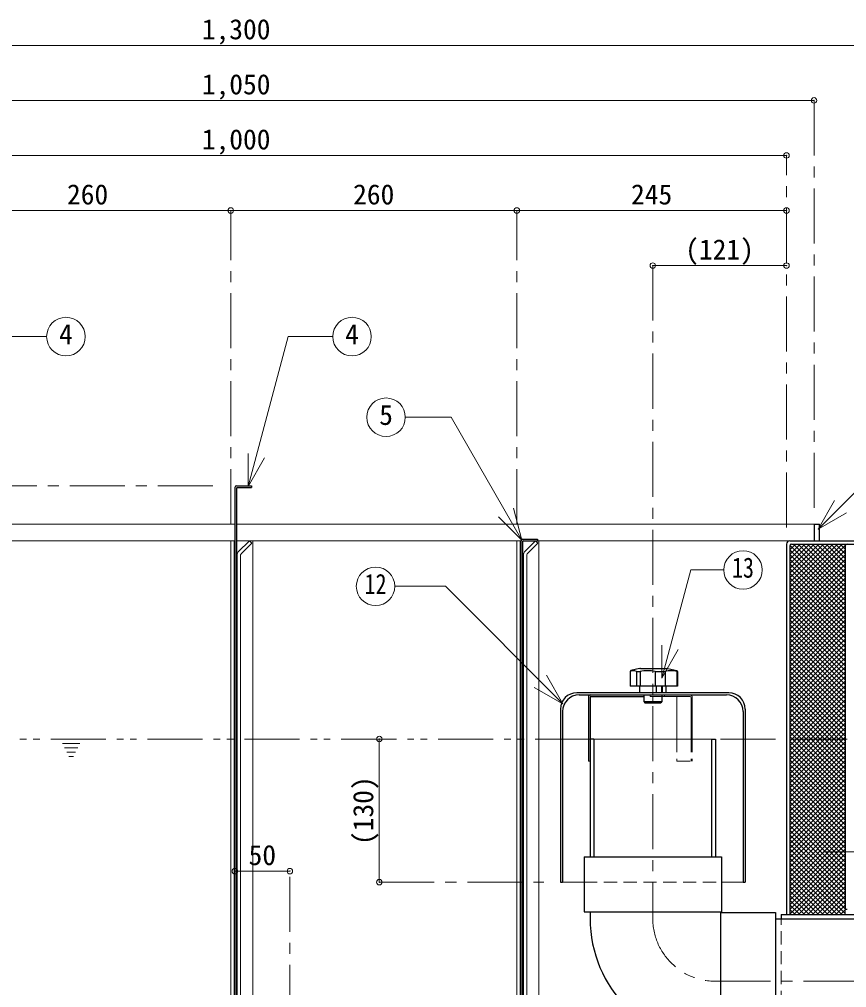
# Model space of a CAD drawing. Units: millimetres at full size, sheet at 1:10; some dimension numbers follow another scale. Extents: x -2114 to 1936, y -1399 to 1411.
# Drawn here: x -1211 to -459, y -724 to 155 of the extents above; entities that cross this region are included whole.
import ezdxf
from ezdxf.enums import TextEntityAlignment as Align

# ---------------------------------------------------------------- set-up
doc = ezdxf.new("R2010")
doc.units = ezdxf.units.MM
doc.header["$LTSCALE"] = 10
doc.header["$PDMODE"] = 32
doc.header["$PDSIZE"] = 5
for name, pattern in [('CHAIN1', [8, 5, -1, 1, -1]), ('DASHED1', [1.8, 1.2, -0.6]), ('DOUBLE_CHAIN1', [8.8, 5, -1, 0.6, -0.6, 0.6, -1])]:
    doc.linetypes.add(name, pattern=pattern)
doc.layers.add('0-0_ﾚｲﾔ1', color=4, linetype='Continuous', lineweight=9)
doc.styles.add('ＭＳ ゴシック', font='')
doc.styles.get('ＭＳ ゴシック').set_extended_font_data('MS Gothic')

msp = doc.modelspace()

# ---------------------------------------------------------------- linework, layer by layer
at = {"layer": '0-0_ﾚｲﾔ1'}
for p, q in [((-363.92, 131.36), (-1663.92, 131.36)), ((-1538.92, 81.36), (-488.92, 81.36)), ((-513.92, 31.36), (-1513.92, 31.36)), ((-1018.92, -18.64), (-1278.92, -18.64)), ((-758.92, -18.64), (-1018.92, -18.64)), ((-513.92, -18.64), (-758.92, -18.64)), ((-635.42, -68.64), (-513.92, -68.64)), ((-1273.67, -303.64), (-1015.17, -303.64)), ((-1013.67, -303.64), (-488.92, -303.64)), ((-1273.67, -318.64), (-1018.92, -318.64)), ((-1015.92, -318.64), (-1015.17, -318.64)), ((-1013.67, -318.64), (-758.92, -318.64)), ((-998.92, -768.64), (-998.92, -318.64)), ((-755.92, -318.64), (-755.17, -318.64)), ((-510.92, -318.64), (-740.17, -318.64)), ((-738.92, -818.64), (-738.92, -318.64)), ((-510.92, -326.66), (-505.89, -321.64)), ((-510.92, -330.91), (-501.65, -321.64)), ((-510.92, -335.15), (-497.41, -321.64)), ((-510.92, -339.39), (-493.17, -321.64)), ((-510.92, -343.64), (-488.92, -321.64)), ((-510.92, -347.88), (-484.68, -321.64)), ((-510.92, -352.12), (-480.44, -321.64)), ((-510.92, -356.36), (-476.19, -321.64)), ((-510.92, -360.61), (-471.95, -321.64)), ((-510.92, -364.85), (-467.71, -321.64)), ((-510.92, -369.09), (-463.47, -321.64)), ((-510.92, -373.33), (-460.49, -322.9)), ((-510.81, -322.57), (-460.52, -372.86)), ((-507.5, -321.64), (-460.52, -368.62)), ((-503.26, -321.64), (-460.52, -364.37)), ((-499.02, -321.64), (-460.52, -360.13)), ((-494.77, -321.64), (-460.52, -355.89)), ((-490.53, -321.64), (-460.52, -351.65)), ((-486.29, -321.64), (-460.52, -347.4)), ((-482.05, -321.64), (-460.52, -343.16)), ((-477.8, -321.64), (-460.52, -338.92)), ((-473.56, -321.64), (-460.52, -334.68)), ((-469.32, -321.64), (-460.52, -330.43)), ((-465.08, -321.64), (-460.52, -326.19)), ((-460.83, -321.64), (-460.2, -322.27)), ((-510.92, -326.7), (-460.52, -377.1)), ((-510.92, -377.58), (-460.52, -327.18)), ((-510.92, -330.94), (-460.52, -381.34)), ((-510.92, -381.82), (-460.52, -331.42)), ((-510.92, -335.19), (-460.52, -385.59)), ((-510.92, -386.06), (-460.52, -335.66)), ((-510.92, -339.43), (-460.52, -389.83)), ((-510.92, -390.3), (-460.52, -339.9)), ((-510.92, -343.67), (-460.52, -394.07)), ((-510.92, -394.55), (-460.52, -344.15)), ((-510.92, -347.92), (-460.52, -398.32)), ((-510.92, -398.79), (-460.52, -348.39)), ((-510.92, -352.16), (-460.52, -402.56)), ((-510.92, -403.03), (-460.52, -352.63)), ((-510.92, -356.4), (-460.52, -406.8)), ((-510.92, -407.28), (-460.52, -356.88)), ((-510.92, -360.64), (-460.52, -411.04)), ((-510.92, -411.52), (-460.52, -361.12)), ((-510.92, -364.89), (-460.52, -415.29)), ((-510.92, -415.76), (-460.52, -365.36)), ((-510.92, -369.13), (-460.52, -419.53)), ((-510.92, -420), (-460.52, -369.6)), ((-510.92, -373.37), (-460.52, -423.77)), ((-510.92, -424.25), (-460.52, -373.85)), ((-510.92, -377.61), (-460.52, -428.01)), ((-510.92, -428.49), (-460.52, -378.09)), ((-510.92, -381.86), (-460.52, -432.26)), ((-510.92, -432.73), (-460.52, -382.33)), ((-510.92, -386.1), (-460.52, -436.5)), ((-510.92, -436.97), (-460.52, -386.57)), ((-510.92, -390.34), (-460.52, -440.74)), ((-510.92, -441.22), (-460.52, -390.82)), ((-510.92, -394.58), (-460.52, -444.98)), ((-510.92, -445.46), (-460.52, -395.06)), ((-510.92, -398.83), (-460.52, -449.23)), ((-510.92, -449.7), (-460.52, -399.3)), ((-510.92, -403.07), (-460.52, -453.47)), ((-510.92, -453.94), (-460.52, -403.54)), ((-510.92, -407.31), (-460.52, -457.71)), ((-510.92, -458.19), (-460.52, -407.79)), ((-510.92, -411.55), (-460.52, -461.95)), ((-510.92, -462.43), (-460.52, -412.03)), ((-510.92, -415.8), (-460.52, -466.2)), ((-510.92, -466.67), (-460.52, -416.27)), ((-510.92, -420.04), (-460.52, -470.44)), ((-510.92, -470.91), (-460.52, -420.51)), ((-510.92, -424.28), (-460.52, -474.68)), ((-510.92, -475.16), (-460.52, -424.76)), ((-510.92, -428.53), (-460.52, -478.93)), ((-510.92, -479.4), (-460.52, -429)), ((-510.92, -432.77), (-460.52, -483.17)), ((-510.92, -483.64), (-460.52, -433.24)), ((-510.92, -437.01), (-460.52, -487.41)), ((-510.92, -487.89), (-460.52, -437.49)), ((-510.92, -441.25), (-460.52, -491.65)), ((-510.92, -492.13), (-460.52, -441.73)), ((-510.92, -445.5), (-460.52, -495.9)), ((-510.92, -496.37), (-460.52, -445.97)), ((-510.92, -449.74), (-460.52, -500.14)), ((-510.92, -500.61), (-460.52, -450.21)), ((-510.92, -453.98), (-460.52, -504.38)), ((-510.92, -504.86), (-460.52, -454.46)), ((-635.42, -464.64), (-635.42, -460.14)), ((-624.8, -460.14), (-601.43, -460.14)), ((-613.42, -461.14), (-613.42, -498.64)), ((-600.43, -461.14), (-600.43, -498.64)), ((-599.68, -460.14), (-599.68, -498.64)), ((-510.92, -458.22), (-460.52, -508.62)), ((-510.92, -509.1), (-460.52, -458.7)), ((-510.92, -462.47), (-460.52, -512.87)), ((-510.92, -513.34), (-460.52, -462.94)), ((-510.92, -466.71), (-460.52, -517.11)), ((-510.92, -517.58), (-460.52, -467.18)), ((-510.92, -470.95), (-460.52, -521.35)), ((-510.92, -521.83), (-460.52, -471.43)), ((-510.92, -475.19), (-460.52, -525.59)), ((-510.92, -526.07), (-460.52, -475.67)), ((-510.92, -479.44), (-460.52, -529.84)), ((-510.92, -530.31), (-460.52, -479.91)), ((-510.92, -483.68), (-460.52, -534.08)), ((-510.92, -534.55), (-460.52, -484.15)), ((-510.92, -487.92), (-460.52, -538.32)), ((-510.92, -538.8), (-460.52, -488.4)), ((-510.92, -492.16), (-460.52, -542.56)), ((-883.92, -498.64), (-883.92, -628.64)), ((-510.92, -543.04), (-460.52, -492.64)), ((-510.92, -496.41), (-460.52, -546.81)), ((-510.92, -547.28), (-460.52, -496.88)), ((-510.92, -500.65), (-460.52, -551.05)), ((-510.92, -551.52), (-460.52, -501.12)), ((-510.92, -504.89), (-460.52, -555.29)), ((-510.92, -555.77), (-460.52, -505.37)), ((-510.92, -509.14), (-460.52, -559.54)), ((-510.92, -560.01), (-460.52, -509.61)), ((-510.92, -513.38), (-460.52, -563.78)), ((-510.92, -564.25), (-460.52, -513.85)), ((-510.92, -517.62), (-460.52, -568.02)), ((-510.92, -568.5), (-460.52, -518.1)), ((-510.92, -521.86), (-460.52, -572.26)), ((-510.92, -572.74), (-460.52, -522.34)), ((-510.92, -526.11), (-460.52, -576.51)), ((-510.92, -576.98), (-460.52, -526.58)), ((-510.92, -530.35), (-460.52, -580.75)), ((-510.92, -581.22), (-460.52, -530.82)), ((-510.92, -534.59), (-460.52, -584.99)), ((-510.92, -585.47), (-460.52, -535.07)), ((-510.92, -538.83), (-460.52, -589.23)), ((-510.92, -589.71), (-460.52, -539.31)), ((-510.92, -543.08), (-460.52, -593.48)), ((-510.92, -593.95), (-460.52, -543.55)), ((-510.92, -547.32), (-460.52, -597.72)), ((-510.92, -598.19), (-460.52, -547.79)), ((-510.92, -551.56), (-460.52, -601.96)), ((-510.92, -602.44), (-460.52, -552.04)), ((-510.92, -555.8), (-460.52, -606.2)), ((-510.92, -606.68), (-460.52, -556.28)), ((-510.92, -560.05), (-460.52, -610.45)), ((-510.92, -610.92), (-460.52, -560.52)), ((-510.92, -564.29), (-460.52, -614.69)), ((-510.92, -615.16), (-460.52, -564.76)), ((-510.92, -568.53), (-460.52, -618.93)), ((-510.92, -619.41), (-460.52, -569.01)), ((-510.92, -572.77), (-460.52, -623.17)), ((-510.92, -623.65), (-460.52, -573.25)), ((-510.92, -577.02), (-460.52, -627.42)), ((-510.92, -627.89), (-460.52, -577.49)), ((-510.92, -581.26), (-460.52, -631.66)), ((-510.92, -632.13), (-460.52, -581.73)), ((-510.92, -585.5), (-460.52, -635.9)), ((-510.92, -636.38), (-460.52, -585.98)), ((-510.92, -589.75), (-460.52, -640.15)), ((-510.92, -640.62), (-460.52, -590.22)), ((-510.92, -593.99), (-460.52, -644.39)), ((-510.92, -644.86), (-460.52, -594.46)), ((-510.92, -598.23), (-460.52, -648.63)), ((-510.92, -649.11), (-460.52, -598.71)), ((-510.92, -602.47), (-460.52, -652.87)), ((-510.92, -653.35), (-460.52, -602.95)), ((-510.92, -606.72), (-460.52, -657.12)), ((-510.92, -657.59), (-460.52, -607.19)), ((-510.92, -610.96), (-463.74, -658.14)), ((-510.92, -615.2), (-467.99, -658.14)), ((-507.22, -658.14), (-460.52, -611.43)), ((-965.17, -618.64), (-1015.17, -618.64)), ((-510.92, -619.44), (-472.23, -658.14)), ((-510.92, -623.69), (-476.47, -658.14)), ((-502.98, -658.14), (-460.52, -615.68)), ((-498.74, -658.14), (-460.52, -619.92)), ((-494.5, -658.14), (-460.52, -624.16)), ((-717.42, -628.64), (-697.92, -628.64)), ((-553.42, -628.64), (-572.92, -628.64)), ((-510.92, -627.93), (-480.71, -658.14)), ((-510.92, -632.17), (-484.96, -658.14)), ((-490.25, -658.14), (-460.52, -628.4)), ((-486.01, -658.14), (-460.52, -632.65)), ((-510.92, -636.41), (-489.2, -658.14)), ((-510.92, -640.66), (-493.44, -658.14)), ((-481.77, -658.14), (-460.52, -636.89)), ((-477.53, -658.14), (-460.52, -641.13)), ((-510.92, -644.9), (-497.69, -658.14)), ((-510.92, -649.14), (-501.93, -658.14)), ((-473.28, -658.14), (-460.52, -645.37)), ((-469.04, -658.14), (-460.52, -649.62)), ((-510.92, -653.39), (-506.17, -658.14)), ((-510.92, -657.63), (-510.41, -658.14)), ((-464.8, -658.14), (-460.52, -653.86)), ((-460.56, -658.14), (-460.52, -658.1))]:
    msp.add_line(p, q, dxfattribs=at)
at = {"layer": '0-0_ﾚｲﾔ1', "linetype": 'CHAIN1'}
for p, q in [((-488.92, -288.64), (-488.92, 81.36)), ((-513.92, -306.64), (-513.92, 31.36)), ((-1018.92, -303.64), (-1018.92, -18.64)), ((-758.92, -303.64), (-758.92, -18.64)), ((-635.42, -68.64), (-635.42, -661.64)), ((-1245.17, -268.64), (-1028.67, -268.64)), ((-508.92, -498.64), (396.08, -498.64)), ((-480.52, -601.14), (-437.32, -601.14)), ((-965.17, -753.64), (-965.17, -618.64)), ((-883.92, -628.64), (-734.42, -628.64)), ((-578.42, -718.64), (346.08, -718.64))]:
    msp.add_line(p, q, dxfattribs=at)
at = {"layer": '0-0_ﾚｲﾔ1', "color": 7, "lineweight": 18}
for p, q in [((-1186.16, -133.15), (-1226.65, -133.15)), ((-1003.1, -269.18), (-966.65, -133.15)), ((-926.16, -133.15), (-966.65, -133.15)), ((-818.73, -206.38), (-860.27, -206.38)), ((-754.26, -318.05), (-818.73, -206.38)), ((-485.27, -308.07), (-383.46, -206.26)), ((-1003.1, -269.18), (-1003.1, -239.18)), ((-1003.1, -269.18), (-988.1, -243.2)), ((-754.26, -318.05), (-762.02, -289.08)), ((-485.27, -308.07), (-470.27, -282.09)), ((-754.26, -318.05), (-775.47, -296.84)), ((-485.27, -308.07), (-459.29, -293.07)), ((-1018.92, -868.64), (-1018.92, -318.64)), ((-1018.92, -318.64), (-1015.92, -318.64)), ((-1015.92, -868.64), (-1015.92, -318.64)), ((-1012.04, -328.76), (-1001.92, -318.64)), ((-1009.48, -330.44), (-999.8, -320.76)), ((-1001.92, -318.64), (-999.8, -320.76)), ((-758.92, -818.64), (-758.92, -318.64)), ((-758.92, -318.64), (-755.92, -318.64)), ((-755.92, -818.64), (-755.92, -318.64)), ((-752.04, -328.76), (-741.92, -318.64)), ((-749.48, -330.44), (-739.8, -320.76)), ((-741.92, -318.64), (-739.8, -320.76)), ((-1012.92, -330.88), (-1012.92, -768.64)), ((-1009.92, -331.5), (-1009.92, -768.64)), ((-752.92, -330.88), (-752.92, -818.64)), ((-749.92, -331.5), (-749.92, -818.64)), ((-627.22, -443.4), (-600.88, -345.09)), ((-570.93, -345.09), (-600.88, -345.09)), ((-823.83, -359.94), (-869.8, -359.94)), ((-717.09, -466.69), (-823.83, -359.94)), ((-627.22, -443.4), (-627.22, -413.4)), ((-627.22, -443.4), (-612.22, -417.42)), ((-717.09, -466.69), (-732.09, -440.71)), ((-717.09, -466.69), (-743.07, -451.69)), ((-627.17, -460.14), (-624.8, -460.14)), ((-624.8, -458.64), (-624.8, -460.14)), ((-581.92, -498.64), (-688.92, -498.64)), ((-693.92, -518.64), (-692.42, -518.64)), ((-460.52, -653.14), (-460.52, -658.14))]:
    msp.add_line(p, q, dxfattribs=at)
at = {"layer": '0-0_ﾚｲﾔ1', "color": 5, "lineweight": 25}
for p, q in [((-1015.17, -270.14), (-1015.17, -768.64)), ((-1013.67, -268.64), (-1000.17, -268.64)), ((-1013.67, -270.89), (-1013.67, -768.64)), ((-1012.92, -270.14), (-1000.17, -270.14)), ((-1000.17, -268.64), (-1000.17, -270.14)), ((-488.92, -303.64), (-488.92, -318.64)), ((-488.92, -303.64), (-483.92, -303.64)), ((-483.92, -318.64), (-483.92, -303.64)), ((-755.17, -318.64), (-755.17, -818.64)), ((-753.67, -317.14), (-740.17, -317.14)), ((-753.67, -319.39), (-753.67, -818.64)), ((-752.92, -318.64), (-740.17, -318.64)), ((-740.17, -317.14), (-740.17, -318.64)), ((-513.92, -321.64), (-513.92, -658.14)), ((-510.92, -318.64), (-353.92, -318.64)), ((-510.92, -323.14), (-510.92, -658.14)), ((-509.42, -321.64), (-353.92, -321.64)), ((-460.52, -323.24), (-460.52, -653.14)), ((-656.04, -437.44), (-656.04, -450.64)), ((-647.35, -434.73), (-655.26, -436.46)), ((-650.35, -437.44), (-650.35, -450.64)), ((-650.35, -437.44), (-646.92, -437.44)), ((-646.92, -437.44), (-646.92, -450.64)), ((-646.49, -434.64), (-622.48, -434.64)), ((-633.23, -437.44), (-633.23, -450.64)), ((-633.23, -437.44), (-624.03, -437.44)), ((-624.03, -437.44), (-624.03, -450.64)), ((-621.62, -434.73), (-613.71, -436.46)), ((-613.45, -437.44), (-612.92, -437.44)), ((-613.45, -437.44), (-613.45, -450.64)), ((-612.92, -437.44), (-612.92, -450.64)), ((-566.42, -456.64), (-704.42, -456.64)), ((-612.92, -450.64), (-656.04, -450.64)), ((-647.42, -450.64), (-647.42, -456.64)), ((-632.21, -450.64), (-632.21, -456.64)), ((-627.53, -450.64), (-627.53, -456.64)), ((-627.01, -450.64), (-627.01, -456.64)), ((-623.42, -450.64), (-623.42, -456.64)), ((-702.42, -458.64), (-568.42, -458.64)), ((-693.92, -460.14), (-693.92, -518.64)), ((-692.42, -460.89), (-692.42, -605.64)), ((-691.67, -460.14), (-643.67, -460.14)), ((-643.67, -464.64), (-642.67, -465.64)), ((-642.67, -465.64), (-628.17, -465.64)), ((-627.17, -458.64), (-627.17, -464.64)), ((-719.42, -471.64), (-719.42, -628.64)), ((-717.42, -473.64), (-717.42, -628.64)), ((-553.42, -473.64), (-553.42, -628.64)), ((-551.42, -471.64), (-551.42, -628.64)), ((-688.92, -498.64), (-692.42, -498.64)), ((-688.92, -498.64), (-688.92, -605.64)), ((-581.92, -498.64), (-578.42, -498.64)), ((-581.92, -498.64), (-581.92, -605.64)), ((-578.42, -498.64), (-578.42, -605.64)), ((-697.92, -605.64), (-572.92, -605.64)), ((-697.92, -605.64), (-697.92, -655.64)), ((-572.92, -605.64), (-572.92, -655.64)), ((-719.42, -628.64), (-717.42, -628.64)), ((-553.42, -628.64), (-551.42, -628.64)), ((-697.92, -655.64), (-572.92, -655.64)), ((-692.42, -655.64), (-692.42, -661.64)), ((-573.92, -656.14), (-573.92, -781.14)), ((-518.92, -658.14), (-518.92, -662.04)), ((-518.92, -658.14), (-434.92, -658.14)), ((-460.52, -653.14), (-458.92, -653.14)), ((-523.92, -662.04), (-434.92, -662.04))]:
    msp.add_line(p, q, dxfattribs=at)
at = {"layer": '0-0_ﾚｲﾔ1', "linetype": 'DASHED1'}
for p, q in [((-637.79, -458.64), (-637.79, -460.14)), ((-637.79, -460.14), (-627.17, -460.14)), ((-613.42, -498.64), (-613.42, -518.64)), ((-600.43, -498.64), (-600.43, -518.64)), ((-599.68, -498.64), (-599.68, -518.64)), ((-613.42, -518.64), (-599.68, -518.64)), ((-697.92, -628.64), (-572.92, -628.64)), ((-518.92, -775.24), (-518.92, -662.04))]:
    msp.add_line(p, q, dxfattribs=at)
at = {"layer": '0-0_ﾚｲﾔ1', "linetype": 'DOUBLE_CHAIN1'}
for p, q in [((-692.42, -498.64), (-1503.92, -498.64)), ((-523.92, -498.64), (-578.42, -498.64)), ((-1155.92, -502.64), (-1171.92, -502.64)), ((-1157.92, -506.64), (-1169.92, -506.64)), ((-1159.92, -510.64), (-1167.92, -510.64)), ((-1161.92, -514.64), (-1165.92, -514.64))]:
    msp.add_line(p, q, dxfattribs=at)
at = {"layer": '0-0_ﾚｲﾔ1', "color": 5, "lineweight": 25}
for points in [[(-643.67, -458.64), (-643.67, -464.64), (-627.17, -464.64), (-628.17, -465.64)], [(-573.92, -656.14), (-523.92, -656.14), (-523.92, -781.14)]]:
    msp.add_lwpolyline(points, dxfattribs=at)
at = {"layer": '0-0_ﾚｲﾔ1', "color": 7, "lineweight": 18}
for centre in [(-1168.66, -133.15), (-908.66, -133.15), (-877.77, -206.38), (-553.43, -345.09), (-887.3, -359.94)]:
    msp.add_circle(centre, 17.5, dxfattribs=at)
at = {"layer": '0-0_ﾚｲﾔ1', "color": 5, "lineweight": 25}
for centre, radius, start, end in [((-1013.67, -270.14), 1.5, 90, 180), ((-1012.92, -270.89), 0.75, 90, 180), ((-753.67, -318.64), 1.5, 90, 180), ((-752.92, -319.39), 0.75, 90, 180), ((-510.92, -321.64), 3, 90, 180), ((-509.42, -323.14), 1.5, 90, 180), ((-458.92, -323.24), 1.6, 90, 180), ((-655.04, -437.44), 1, 102.36697, 180), ((-653.2, -442.07), 5.43, 58.41904, 121.58096), ((-646.49, -438.64), 4, 90, 102.36697), ((-640.08, -466.15), 29.51, 76.59069, 103.40931), ((-618.74, -454.43), 17.8, 72.70582, 107.29418), ((-622.48, -438.64), 4, 77.63303, 90), ((-613.92, -437.44), 1, 0, 77.63303), ((-704.42, -471.64), 15, 90, 180), ((-566.42, -471.64), 15, 0, 90), ((-702.42, -473.64), 15, 90, 180), ((-692.42, -460.14), 1.5, 90, 180), ((-691.67, -460.89), 0.75, 90, 180), ((-639.55, -453.67), 11.72, 249.39031, 290.60969), ((-631.3, -453.67), 11.72, 249.39031, 290.60969), ((-568.42, -473.64), 15, 0, 90), ((-578.42, -661.64), 114, 180, 270)]:
    msp.add_arc(centre, radius, start, end, dxfattribs=at)
at = {"layer": '0-0_ﾚｲﾔ1', "color": 7, "lineweight": 18}
for centre, radius in [((-1009.92, -330.88), 3), ((-1008.42, -331.5), 1.5), ((-749.92, -330.88), 3), ((-748.42, -331.5), 1.5)]:
    msp.add_arc(centre, radius, 135, 180, dxfattribs=at)
at = {"layer": '0-0_ﾚｲﾔ1'}
for centre, radius in [((-614.42, -461.14), 1), ((-601.43, -461.14), 1), ((-601.18, -460.14), 1.5)]:
    msp.add_arc(centre, radius, 0, 90, dxfattribs=at)
at = {"layer": '0-0_ﾚｲﾔ1', "linetype": 'CHAIN1'}
msp.add_arc((-578.42, -661.64), 57, 180, 270, dxfattribs=at)
at = {"layer": '0-0_ﾚｲﾔ1', "color": 1}
for p in [(-488.92, 81.36), (-513.92, 31.36), (-1018.92, -18.64), (-758.92, -18.64), (-513.92, -18.64), (-635.42, -68.64), (-513.92, -68.64), (-883.92, -498.64), (-1015.17, -618.64), (-965.17, -618.64), (-883.92, -628.64)]:
    msp.add_point(p, dxfattribs=at)

# ---------------------------------------------------------------- texts
at = {"layer": '0-0_ﾚｲﾔ1', "color": 7, "style": 'ＭＳ ゴシック'}
for s, p in [('1,300', (-1045.17, 131.36)), ('1,050', (-1045.17, 81.36)), ('1,000', (-1045.17, 31.36)), ('260', (-1167.67, -18.64)), ('260', (-907.67, -18.64)), ('245', (-655.17, -18.64)), ('(121)', (-605.92, -68.64)), ('4', (-1174.91, -145.65)), ('4', (-914.91, -145.65)), ('5', (-884.02, -218.88)), ('50', (-1002.67, -618.64))]:
    msp.add_text(s, height=18.33, dxfattribs=at).set_placement(p, align=Align.BOTTOM_LEFT)
at = {"layer": '0-0_ﾚｲﾔ1', "color": 7, "style": 'ＭＳ ゴシック', "width": 0.8}
for s, p in [('13', (-563.43, -357.59)), ('12', (-897.3, -372.44))]:
    msp.add_text(s, height=18.33, dxfattribs=at).set_placement(p, align=Align.BOTTOM_LEFT)
at = {"layer": '0-0_ﾚｲﾔ1', "color": 7, "style": 'ＭＳ ゴシック'}
msp.add_text('(130)', height=18.33, rotation=90, dxfattribs=at).set_placement((-883.92, -594.89), align=Align.BOTTOM_LEFT)

doc.saveas('drawing.dxf')
